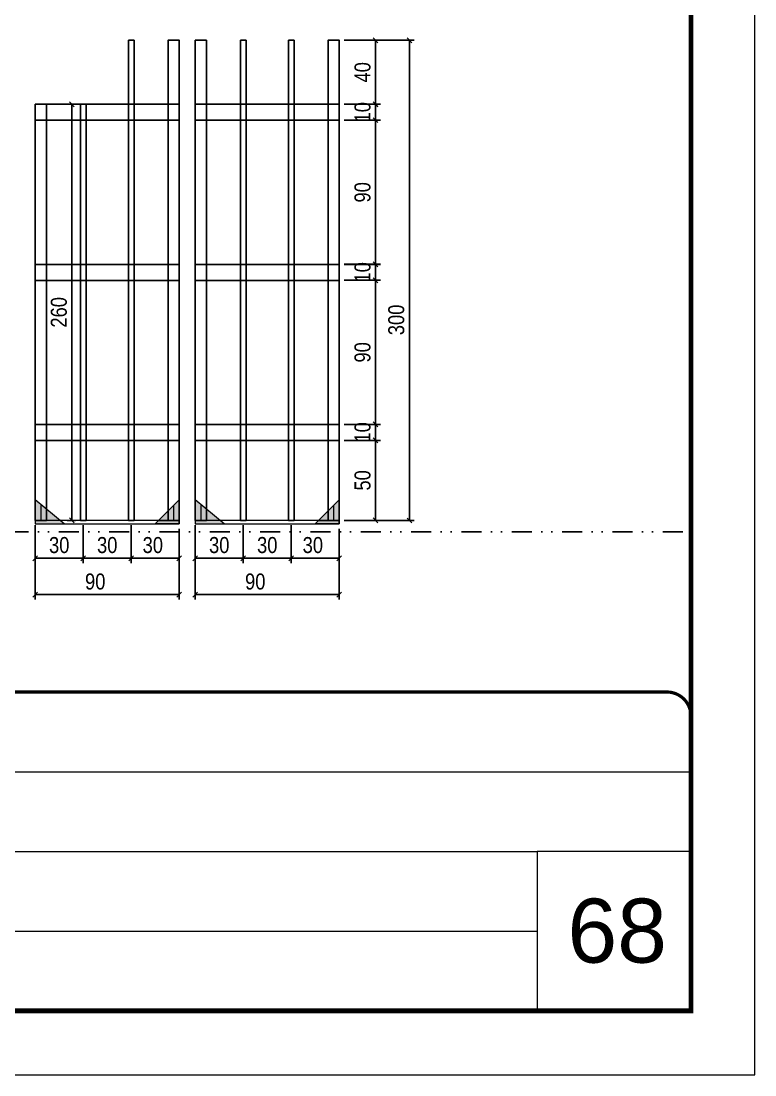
# Model space of a CAD drawing. Extents: x 14400 to 27878, y -21631 to 6985.
# Drawn here: x 20181 to 20640, y -12442 to -11784 of the extents above; entities that cross this region are included whole.
import ezdxf

# ---------------------------------------------------------------- set-up
doc = ezdxf.new("R2010")
doc.units = 0
for name, pattern in [('CONTINUO', [0]), ('DASHED', [0.75, 0.5, -0.25]), ('DIVIDE2', [0.625, 0.25, -0.125, 0, -0.125, 0, -0.125]), ('HIDDEN', [0.375, 0.25, -0.125])]:
    doc.linetypes.add(name, pattern=pattern)
for name, color, linetype, lineweight in [('CARIMBO', 255, 'Continuous', 9), ('Folhas', 255, 'Continuous', 9), ('Madeira', 126, 'Continuous', 18), ('Sarr 2.2x7', 40, 'Continuous', 9), ('SARRAFO DE PRESSAO', 251, 'DASHED', 9)]:
    doc.layers.add(name, color=color, linetype=linetype, lineweight=lineweight)
for name, color, linetype in [('COTA', 241, 'Continuous'), ('Nível', 160, 'Continuous'), ('SARR_2.2x10', 60, 'Continuous'), ('SARR_3.5x7', 81, 'Continuous'), ('SARR_7x7', 40, 'Continuous')]:
    doc.layers.add(name, color=color, linetype=linetype)
doc.styles.add('ARIAL', font='arial.ttf')
doc.styles.add('COTA TECNICA', font='techl___.ttf', dxfattribs={"height": 10})
doc.dimstyles.new('PAINEL', dxfattribs={"dimtxt": 10, "dimasz": 3, "dimexe": 3, "dimexo": 3, "dimgap": 3, "dimtad": 1, "dimdec": 1, "dimzin": 12, "dimdsep": 46, "dimtxsty": 'COTA TECNICA', "dimblk1": 'OBLIQUE', "dimblk2": 'OBLIQUE', "dimsah": 1, "dimcen": 0.9, "dimclrd": 4, "dimclre": 4, "dimclrt": 240, "dimadec": 1, "dimazin": 3, "dimtfac": 1, "dimtdec": 1, "dimtmove": 0, "dimatfit": 3, "dimfxl": 1, "dimtolj": 1, "dimtzin": 12, "dimarcsym": 0})

# ---------------------------------------------------------------- blocks, each defined once
blk = doc.blocks.new('9999999999')
at = {"color": 30, "linetype": 'CONTINUO'}
for p, q in [((98564.56, 34379.64), (99583.98, 34379.64)), ((98564.56, 34329.83), (99487.98, 34329.83)), ((99583.98, 34329.83), (99487.98, 34329.83)), ((99487.98, 34329.83), (99487.98, 34230.21)), ((98564.56, 34280.02), (99487.98, 34280.02))]:
    blk.add_line(p, q, dxfattribs=at)
at = {"color": 30, "linetype": 'CONTINUO', "const_width": 2}
blk.add_lwpolyline([(99583.98, 34230.21), (99583.98, 34414.45, 0.414214), (99568.98, 34429.45), (98228.98, 34429.45, 0.414214), (98213.98, 34414.45), (98213.98, 34245.21, 0.414214), (98228.98, 34230.21), (99583.98, 34230.21)], format="xyb", dxfattribs=at)
at = {"layer": 'Folhas'}
blk.add_lwpolyline([(98138.98, 34190.21), (99623.98, 34190.21), (99623.98, 35240.21), (98138.98, 35240.21)], close=True, dxfattribs=at)
at = {"layer": 'Folhas', "color": 30, "const_width": 3}
blk.add_lwpolyline([(98213.98, 34230.21), (99583.98, 34230.21), (99583.98, 35200.21), (98213.98, 35200.21)], close=True, dxfattribs=at)
blk = doc.blocks.new('_Oblique')
at = {"color": 0, "linetype": 'ByBlock', "lineweight": -2}
blk.add_line((-0.5, -0.5), (0.5, 0.5), dxfattribs=at)
blk = doc.blocks.new('*D4598')
at = {"layer": 'COTA', "color": 4, "lineweight": -2, "transparency": 16777216}
for p, q in [((20290.22, -12114.19), (20290.22, -12145.37)), ((20380.22, -12114.19), (20380.22, -12145.37)), ((20380.22, -12142.37), (20290.22, -12142.37))]:
    blk.add_line(p, q, dxfattribs=at)
at = {"layer": 'Defpoints', "color": 0, "transparency": 16777216}
for p in [(20290.22, -12111.19), (20380.22, -12111.19), (20290.22, -12142.37)]:
    blk.add_point(p, dxfattribs=at)
at = {"layer": 'COTA', "color": 4, "lineweight": -2, "transparency": 16777216, "xscale": 3, "yscale": 3, "zscale": 3, "rotation": 180}
blk.add_blockref('_Oblique', (20290.22, -12142.37), dxfattribs=at)
at = {"layer": 'COTA', "color": 4, "lineweight": -2, "transparency": 16777216, "xscale": 3, "yscale": 3, "zscale": 3}
blk.add_blockref('_Oblique', (20380.22, -12142.37), dxfattribs=at)
at = {"layer": 'COTA', "color": 240, "transparency": 16777216, "insert": (20327.72, -12134.24), "char_height": 10, "attachment_point": 5, "style": 'COTA TECNICA'}
blk.add_mtext('\\A1;90', dxfattribs=at)
blk = doc.blocks.new('*D4599')
at = {"layer": 'COTA', "color": 4, "lineweight": -2, "transparency": 16777216}
for p, q in [((20383.22, -12045.99), (20405.92, -12045.99)), ((20402.92, -12095.99), (20402.92, -12045.99)), ((20383.22, -12095.99), (20405.92, -12095.99))]:
    blk.add_line(p, q, dxfattribs=at)
at = {"layer": 'Defpoints', "color": 0, "transparency": 16777216}
for p in [(20380.22, -12045.99), (20402.92, -12045.99), (20380.22, -12095.99)]:
    blk.add_point(p, dxfattribs=at)
at = {"layer": 'COTA', "color": 4, "lineweight": -2, "transparency": 16777216, "xscale": 3, "yscale": 3, "zscale": 3}
for p, rotation in [((20402.92, -12045.99), 90), ((20402.92, -12095.99), 270)]:
    blk.add_blockref('_Oblique', p, dxfattribs=dict(at, rotation=rotation))
at = {"layer": 'COTA', "color": 240, "transparency": 16777216, "insert": (20394.81, -12070.99), "char_height": 10, "attachment_point": 5, "rotation": 90, "style": 'COTA TECNICA'}
blk.add_mtext('\\A1;50', dxfattribs=at)
blk = doc.blocks.new('*D4600')
at = {"layer": 'COTA', "color": 4, "lineweight": -2, "transparency": 16777216}
for p, q in [((20383.22, -12035.99), (20405.92, -12035.99)), ((20402.92, -12045.99), (20402.92, -12035.99)), ((20383.22, -12045.99), (20405.92, -12045.99))]:
    blk.add_line(p, q, dxfattribs=at)
at = {"layer": 'Defpoints', "color": 0, "transparency": 16777216}
for p in [(20380.22, -12035.99), (20402.92, -12035.99), (20380.22, -12045.99)]:
    blk.add_point(p, dxfattribs=at)
at = {"layer": 'COTA', "color": 4, "lineweight": -2, "transparency": 16777216, "xscale": 3, "yscale": 3, "zscale": 3}
for p, rotation in [((20402.92, -12035.99), 90), ((20402.92, -12045.99), 270)]:
    blk.add_blockref('_Oblique', p, dxfattribs=dict(at, rotation=rotation))
at = {"layer": 'COTA', "color": 240, "transparency": 16777216, "insert": (20394.81, -12040.99), "char_height": 10, "attachment_point": 5, "rotation": 90, "style": 'COTA TECNICA'}
blk.add_mtext('\\A1;10', dxfattribs=at)
blk = doc.blocks.new('*D4601')
at = {"layer": 'COTA', "color": 4, "lineweight": -2, "transparency": 16777216}
for p, q in [((20383.22, -11945.99), (20405.92, -11945.99)), ((20402.92, -12035.99), (20402.92, -11945.99)), ((20383.22, -12035.99), (20405.92, -12035.99))]:
    blk.add_line(p, q, dxfattribs=at)
at = {"layer": 'Defpoints', "color": 0, "transparency": 16777216}
for p in [(20380.22, -11945.99), (20402.92, -11945.99), (20380.22, -12035.99)]:
    blk.add_point(p, dxfattribs=at)
at = {"layer": 'COTA', "color": 4, "lineweight": -2, "transparency": 16777216, "xscale": 3, "yscale": 3, "zscale": 3}
for p, rotation in [((20402.92, -11945.99), 90), ((20402.92, -12035.99), 270)]:
    blk.add_blockref('_Oblique', p, dxfattribs=dict(at, rotation=rotation))
at = {"layer": 'COTA', "color": 240, "transparency": 16777216, "insert": (20394.78, -11990.99), "char_height": 10, "attachment_point": 5, "rotation": 90, "style": 'COTA TECNICA'}
blk.add_mtext('\\A1;90', dxfattribs=at)
blk = doc.blocks.new('*D4602')
at = {"layer": 'COTA', "color": 4, "lineweight": -2, "transparency": 16777216}
for p, q in [((20383.22, -11935.99), (20405.92, -11935.99)), ((20402.92, -11945.99), (20402.92, -11935.99)), ((20383.22, -11945.99), (20405.92, -11945.99))]:
    blk.add_line(p, q, dxfattribs=at)
at = {"layer": 'Defpoints', "color": 0, "transparency": 16777216}
for p in [(20380.22, -11935.99), (20402.92, -11935.99), (20380.22, -11945.99)]:
    blk.add_point(p, dxfattribs=at)
at = {"layer": 'COTA', "color": 4, "lineweight": -2, "transparency": 16777216, "xscale": 3, "yscale": 3, "zscale": 3}
for p, rotation in [((20402.92, -11935.99), 90), ((20402.92, -11945.99), 270)]:
    blk.add_blockref('_Oblique', p, dxfattribs=dict(at, rotation=rotation))
at = {"layer": 'COTA', "color": 240, "transparency": 16777216, "insert": (20394.81, -11940.99), "char_height": 10, "attachment_point": 5, "rotation": 90, "style": 'COTA TECNICA'}
blk.add_mtext('\\A1;10', dxfattribs=at)
blk = doc.blocks.new('*D4603')
at = {"layer": 'COTA', "color": 4, "lineweight": -2, "transparency": 16777216}
for p, q in [((20383.22, -11796.03), (20427.13, -11796.03)), ((20424.13, -12096.03), (20424.13, -11796.03)), ((20383.22, -12096.03), (20427.13, -12096.03))]:
    blk.add_line(p, q, dxfattribs=at)
at = {"layer": 'Defpoints', "color": 0, "transparency": 16777216}
for p in [(20380.22, -11796.03), (20424.13, -11796.03), (20380.22, -12096.03)]:
    blk.add_point(p, dxfattribs=at)
at = {"layer": 'COTA', "color": 4, "lineweight": -2, "transparency": 16777216, "xscale": 3, "yscale": 3, "zscale": 3}
for p, rotation in [((20424.13, -11796.03), 90), ((20424.13, -12096.03), 270)]:
    blk.add_blockref('_Oblique', p, dxfattribs=dict(at, rotation=rotation))
at = {"layer": 'COTA', "color": 240, "transparency": 16777216, "insert": (20415.91, -11970.73), "char_height": 10, "attachment_point": 5, "rotation": 90, "style": 'COTA TECNICA'}
blk.add_mtext('\\A1;300', dxfattribs=at)
blk = doc.blocks.new('*D4604')
at = {"layer": 'COTA', "color": 4, "lineweight": -2, "transparency": 16777216}
for p, q in [((20190.22, -12114.19), (20190.22, -12145.37)), ((20280.22, -12114.19), (20280.22, -12145.37)), ((20280.22, -12142.37), (20190.22, -12142.37))]:
    blk.add_line(p, q, dxfattribs=at)
at = {"layer": 'Defpoints', "color": 0, "transparency": 16777216}
for p in [(20190.22, -12111.19), (20280.22, -12111.19), (20190.22, -12142.37)]:
    blk.add_point(p, dxfattribs=at)
at = {"layer": 'COTA', "color": 4, "lineweight": -2, "transparency": 16777216, "xscale": 3, "yscale": 3, "zscale": 3, "rotation": 180}
blk.add_blockref('_Oblique', (20190.22, -12142.37), dxfattribs=at)
at = {"layer": 'COTA', "color": 4, "lineweight": -2, "transparency": 16777216, "xscale": 3, "yscale": 3, "zscale": 3}
blk.add_blockref('_Oblique', (20280.22, -12142.37), dxfattribs=at)
at = {"layer": 'COTA', "color": 240, "transparency": 16777216, "insert": (20227.72, -12134.24), "char_height": 10, "attachment_point": 5, "style": 'COTA TECNICA'}
blk.add_mtext('\\A1;90', dxfattribs=at)
blk = doc.blocks.new('*D4605')
at = {"layer": 'COTA', "color": 4, "lineweight": -2, "transparency": 16777216}
for p, q in [((20190.22, -12098.99), (20190.22, -12122.69)), ((20220.22, -12098.99), (20220.22, -12122.69)), ((20220.22, -12119.69), (20190.22, -12119.69))]:
    blk.add_line(p, q, dxfattribs=at)
at = {"layer": 'Defpoints', "color": 0, "transparency": 16777216}
for p in [(20190.22, -12095.99), (20220.22, -12095.99), (20190.22, -12119.69)]:
    blk.add_point(p, dxfattribs=at)
at = {"layer": 'COTA', "color": 4, "lineweight": -2, "transparency": 16777216, "xscale": 3, "yscale": 3, "zscale": 3, "rotation": 180}
blk.add_blockref('_Oblique', (20190.22, -12119.69), dxfattribs=at)
at = {"layer": 'COTA', "color": 4, "lineweight": -2, "transparency": 16777216, "xscale": 3, "yscale": 3, "zscale": 3}
blk.add_blockref('_Oblique', (20220.22, -12119.69), dxfattribs=at)
at = {"layer": 'COTA', "color": 240, "transparency": 16777216, "insert": (20205.22, -12111.47), "char_height": 10, "attachment_point": 5, "style": 'COTA TECNICA'}
blk.add_mtext('\\A1;30', dxfattribs=at)
blk = doc.blocks.new('*D4606')
at = {"layer": 'COTA', "color": 4, "lineweight": -2, "transparency": 16777216}
for p, q in [((20250.22, -12098.99), (20250.22, -12122.69)), ((20280.22, -12101.19), (20280.22, -12122.69)), ((20250.22, -12119.69), (20280.22, -12119.69))]:
    blk.add_line(p, q, dxfattribs=at)
at = {"layer": 'Defpoints', "color": 0, "transparency": 16777216}
for p in [(20250.22, -12095.99), (20280.22, -12098.19), (20280.22, -12119.69)]:
    blk.add_point(p, dxfattribs=at)
at = {"layer": 'COTA', "color": 4, "lineweight": -2, "transparency": 16777216, "xscale": 3, "yscale": 3, "zscale": 3, "rotation": 180}
blk.add_blockref('_Oblique', (20250.22, -12119.69), dxfattribs=at)
at = {"layer": 'COTA', "color": 4, "lineweight": -2, "transparency": 16777216, "xscale": 3, "yscale": 3, "zscale": 3}
blk.add_blockref('_Oblique', (20280.22, -12119.69), dxfattribs=at)
at = {"layer": 'COTA', "color": 240, "transparency": 16777216, "insert": (20263.72, -12111.47), "char_height": 10, "attachment_point": 5, "style": 'COTA TECNICA'}
blk.add_mtext('\\A1;30', dxfattribs=at)
blk = doc.blocks.new('*D4607')
at = {"layer": 'COTA', "color": 4, "lineweight": -2, "transparency": 16777216}
for p, q in [((20220.22, -12098.99), (20220.22, -12122.69)), ((20250.22, -12098.99), (20250.22, -12122.69)), ((20220.22, -12119.69), (20250.22, -12119.69))]:
    blk.add_line(p, q, dxfattribs=at)
at = {"layer": 'Defpoints', "color": 0, "transparency": 16777216}
for p in [(20220.22, -12095.99), (20250.22, -12095.99), (20250.22, -12119.69)]:
    blk.add_point(p, dxfattribs=at)
at = {"layer": 'COTA', "color": 4, "lineweight": -2, "transparency": 16777216, "xscale": 3, "yscale": 3, "zscale": 3, "rotation": 180}
blk.add_blockref('_Oblique', (20220.22, -12119.69), dxfattribs=at)
at = {"layer": 'COTA', "color": 4, "lineweight": -2, "transparency": 16777216, "xscale": 3, "yscale": 3, "zscale": 3}
blk.add_blockref('_Oblique', (20250.22, -12119.69), dxfattribs=at)
at = {"layer": 'COTA', "color": 240, "transparency": 16777216, "insert": (20235.22, -12111.47), "char_height": 10, "attachment_point": 5, "style": 'COTA TECNICA'}
blk.add_mtext('\\A1;30', dxfattribs=at)
blk = doc.blocks.new('*D4608')
at = {"layer": 'COTA', "color": 4, "lineweight": -2, "transparency": 16777216}
for p, q in [((20383.22, -11845.99), (20405.92, -11845.99)), ((20402.92, -11936.03), (20402.92, -11845.99)), ((20383.22, -11936.03), (20405.92, -11936.03))]:
    blk.add_line(p, q, dxfattribs=at)
at = {"layer": 'Defpoints', "color": 0, "transparency": 16777216}
for p in [(20380.22, -11845.99), (20402.92, -11845.99), (20380.22, -11936.03)]:
    blk.add_point(p, dxfattribs=at)
at = {"layer": 'COTA', "color": 4, "lineweight": -2, "transparency": 16777216, "xscale": 3, "yscale": 3, "zscale": 3}
for p, rotation in [((20402.92, -11845.99), 90), ((20402.92, -11936.03), 270)]:
    blk.add_blockref('_Oblique', p, dxfattribs=dict(at, rotation=rotation))
at = {"layer": 'COTA', "color": 240, "transparency": 16777216, "insert": (20394.78, -11891.01), "char_height": 10, "attachment_point": 5, "rotation": 90, "style": 'COTA TECNICA'}
blk.add_mtext('\\A1;90', dxfattribs=at)
blk = doc.blocks.new('*D4609')
at = {"layer": 'COTA', "color": 4, "lineweight": -2, "transparency": 16777216}
for p, q in [((20383.22, -11835.99), (20405.92, -11835.99)), ((20402.92, -11845.99), (20402.92, -11835.99)), ((20383.22, -11845.99), (20405.92, -11845.99))]:
    blk.add_line(p, q, dxfattribs=at)
at = {"layer": 'Defpoints', "color": 0, "transparency": 16777216}
for p in [(20380.22, -11835.99), (20402.92, -11835.99), (20380.22, -11845.99)]:
    blk.add_point(p, dxfattribs=at)
at = {"layer": 'COTA', "color": 4, "lineweight": -2, "transparency": 16777216, "xscale": 3, "yscale": 3, "zscale": 3}
for p, rotation in [((20402.92, -11835.99), 90), ((20402.92, -11845.99), 270)]:
    blk.add_blockref('_Oblique', p, dxfattribs=dict(at, rotation=rotation))
at = {"layer": 'COTA', "color": 240, "transparency": 16777216, "insert": (20394.81, -11840.99), "char_height": 10, "attachment_point": 5, "rotation": 90, "style": 'COTA TECNICA'}
blk.add_mtext('\\A1;10', dxfattribs=at)
blk = doc.blocks.new('*D4595')
at = {"layer": 'COTA', "color": 4, "lineweight": -2, "transparency": 16777216}
for p, q in [((20290.22, -12098.99), (20290.22, -12122.69)), ((20320.22, -12098.99), (20320.22, -12122.69)), ((20320.22, -12119.69), (20290.22, -12119.69))]:
    blk.add_line(p, q, dxfattribs=at)
at = {"layer": 'Defpoints', "color": 0, "transparency": 16777216}
for p in [(20290.22, -12095.99), (20320.22, -12095.99), (20290.22, -12119.69)]:
    blk.add_point(p, dxfattribs=at)
at = {"layer": 'COTA', "color": 4, "lineweight": -2, "transparency": 16777216, "xscale": 3, "yscale": 3, "zscale": 3, "rotation": 180}
blk.add_blockref('_Oblique', (20290.22, -12119.69), dxfattribs=at)
at = {"layer": 'COTA', "color": 4, "lineweight": -2, "transparency": 16777216, "xscale": 3, "yscale": 3, "zscale": 3}
blk.add_blockref('_Oblique', (20320.22, -12119.69), dxfattribs=at)
at = {"layer": 'COTA', "color": 240, "transparency": 16777216, "insert": (20305.22, -12111.47), "char_height": 10, "attachment_point": 5, "style": 'COTA TECNICA'}
blk.add_mtext('\\A1;30', dxfattribs=at)
blk = doc.blocks.new('*D4596')
at = {"layer": 'COTA', "color": 4, "lineweight": -2, "transparency": 16777216}
for p, q in [((20350.22, -12098.99), (20350.22, -12122.69)), ((20380.22, -12101.19), (20380.22, -12122.69)), ((20350.22, -12119.69), (20380.22, -12119.69))]:
    blk.add_line(p, q, dxfattribs=at)
at = {"layer": 'Defpoints', "color": 0, "transparency": 16777216}
for p in [(20350.22, -12095.99), (20380.22, -12098.19), (20380.22, -12119.69)]:
    blk.add_point(p, dxfattribs=at)
at = {"layer": 'COTA', "color": 4, "lineweight": -2, "transparency": 16777216, "xscale": 3, "yscale": 3, "zscale": 3, "rotation": 180}
blk.add_blockref('_Oblique', (20350.22, -12119.69), dxfattribs=at)
at = {"layer": 'COTA', "color": 4, "lineweight": -2, "transparency": 16777216, "xscale": 3, "yscale": 3, "zscale": 3}
blk.add_blockref('_Oblique', (20380.22, -12119.69), dxfattribs=at)
at = {"layer": 'COTA', "color": 240, "transparency": 16777216, "insert": (20363.72, -12111.47), "char_height": 10, "attachment_point": 5, "style": 'COTA TECNICA'}
blk.add_mtext('\\A1;30', dxfattribs=at)
blk = doc.blocks.new('*D4597')
at = {"layer": 'COTA', "color": 4, "lineweight": -2, "transparency": 16777216}
for p, q in [((20320.22, -12098.99), (20320.22, -12122.69)), ((20350.22, -12098.99), (20350.22, -12122.69)), ((20320.22, -12119.69), (20350.22, -12119.69))]:
    blk.add_line(p, q, dxfattribs=at)
at = {"layer": 'Defpoints', "color": 0, "transparency": 16777216}
for p in [(20320.22, -12095.99), (20350.22, -12095.99), (20350.22, -12119.69)]:
    blk.add_point(p, dxfattribs=at)
at = {"layer": 'COTA', "color": 4, "lineweight": -2, "transparency": 16777216, "xscale": 3, "yscale": 3, "zscale": 3, "rotation": 180}
blk.add_blockref('_Oblique', (20320.22, -12119.69), dxfattribs=at)
at = {"layer": 'COTA', "color": 4, "lineweight": -2, "transparency": 16777216, "xscale": 3, "yscale": 3, "zscale": 3}
blk.add_blockref('_Oblique', (20350.22, -12119.69), dxfattribs=at)
at = {"layer": 'COTA', "color": 240, "transparency": 16777216, "insert": (20335.22, -12111.47), "char_height": 10, "attachment_point": 5, "style": 'COTA TECNICA'}
blk.add_mtext('\\A1;30', dxfattribs=at)
blk = doc.blocks.new('*D4613')
at = {"layer": 'COTA', "color": 4, "lineweight": -2, "transparency": 16777216}
for p, q in [((20383.22, -11796.03), (20405.92, -11796.03)), ((20402.92, -11836.03), (20402.92, -11796.03)), ((20383.22, -11836.03), (20405.92, -11836.03))]:
    blk.add_line(p, q, dxfattribs=at)
at = {"layer": 'Defpoints', "color": 0, "transparency": 16777216}
for p in [(20380.22, -11796.03), (20402.92, -11796.03), (20380.22, -11836.03)]:
    blk.add_point(p, dxfattribs=at)
at = {"layer": 'COTA', "color": 4, "lineweight": -2, "transparency": 16777216, "xscale": 3, "yscale": 3, "zscale": 3}
for p, rotation in [((20402.92, -11796.03), 90), ((20402.92, -11836.03), 270)]:
    blk.add_blockref('_Oblique', p, dxfattribs=dict(at, rotation=rotation))
at = {"layer": 'COTA', "color": 240, "transparency": 16777216, "insert": (20394.81, -11816.03), "char_height": 10, "attachment_point": 5, "rotation": 90, "style": 'COTA TECNICA'}
blk.add_mtext('\\A1;40', dxfattribs=at)
blk = doc.blocks.new('*D4614')
at = {"layer": 'COTA', "color": 4, "lineweight": -2, "transparency": 16777216}
for p, q in [((20215.47, -11836.03), (20210.14, -11836.03)), ((20213.14, -11836.03), (20213.14, -12095.99)), ((20215.47, -12095.99), (20210.14, -12095.99))]:
    blk.add_line(p, q, dxfattribs=at)
at = {"layer": 'Defpoints', "color": 0, "transparency": 16777216}
for p in [(20218.47, -11836.03), (20213.14, -12095.99), (20218.47, -12095.99)]:
    blk.add_point(p, dxfattribs=at)
at = {"layer": 'COTA', "color": 4, "lineweight": -2, "transparency": 16777216, "xscale": 3, "yscale": 3, "zscale": 3}
for p, rotation in [((20213.14, -11836.03), 90), ((20213.14, -12095.99), 270)]:
    blk.add_blockref('_Oblique', p, dxfattribs=dict(at, rotation=rotation))
at = {"layer": 'COTA', "color": 240, "transparency": 16777216, "insert": (20205.03, -11966.01), "char_height": 10, "attachment_point": 5, "rotation": 90, "style": 'COTA TECNICA'}
blk.add_mtext('\\A1;260', dxfattribs=at)

msp = doc.modelspace()

# ---------------------------------------------------------------- hatches: boundary and pattern name
at = {"layer": 'Madeira'}
h = msp.add_hatch(color=252, dxfattribs=at)
h.dxf.hatch_style = 2
h.paths.add_polyline_path([(20190.22, -12083.19), (20190.22, -12098.19), (20208.22, -12098.19)])
h = msp.add_hatch(color=252, dxfattribs=at)
h.dxf.hatch_style = 2
h.paths.add_polyline_path([(20280.22, -12083.19), (20280.22, -12098.19), (20265.22, -12098.19)])
h = msp.add_hatch(color=252, dxfattribs=at)
h.dxf.hatch_style = 2
h.paths.add_polyline_path([(20290.22, -12083.19), (20290.22, -12098.19), (20308.22, -12098.19)])
h = msp.add_hatch(color=252, dxfattribs=at)
h.dxf.hatch_style = 2
h.paths.add_polyline_path([(20380.22, -12083.19), (20380.22, -12098.19), (20365.22, -12098.19)])

# ---------------------------------------------------------------- linework, layer by layer
at = {"layer": 'Madeira', "color": 1, "linetype": 'HIDDEN'}
for p, q in [((20193.72, -12086.69), (20193.72, -12095.99)), ((20193.72, -12086.69), (20193.72, -12095.99)), ((20276.72, -12086.69), (20276.72, -12095.99)), ((20276.72, -12086.69), (20276.72, -12095.99)), ((20293.72, -12086.69), (20293.72, -12095.99)), ((20293.72, -12086.69), (20293.72, -12095.99)), ((20376.72, -12086.69), (20376.72, -12095.99)), ((20376.72, -12086.69), (20376.72, -12095.99)), ((20197.22, -12090.19), (20197.22, -12095.99)), ((20297.22, -12090.19), (20297.22, -12095.99)), ((20200.05, -12095.99), (20190.22, -12095.99)), ((20200.05, -12095.99), (20190.22, -12095.99)), ((20206.02, -12095.99), (20190.22, -12095.99)), ((20267.42, -12095.99), (20280.22, -12095.99)), ((20270.38, -12095.99), (20280.22, -12095.99)), ((20270.38, -12095.99), (20280.22, -12095.99)), ((20300.05, -12095.99), (20290.22, -12095.99)), ((20300.05, -12095.99), (20290.22, -12095.99)), ((20306.02, -12095.99), (20290.22, -12095.99)), ((20367.42, -12095.99), (20380.22, -12095.99)), ((20370.38, -12095.99), (20380.22, -12095.99)), ((20370.38, -12095.99), (20380.22, -12095.99))]:
    msp.add_line(p, q, dxfattribs=at)
at = {"layer": 'Madeira'}
for p, q in [((20190.22, -12095.99), (20190.22, -12098.19)), ((20190.22, -12095.99), (20190.22, -12098.19)), ((20190.22, -12095.99), (20190.22, -12098.19)), ((20290.22, -12095.99), (20290.22, -12098.19)), ((20290.22, -12095.99), (20290.22, -12098.19)), ((20290.22, -12095.99), (20290.22, -12098.19))]:
    msp.add_line(p, q, dxfattribs=at)
at = {"layer": 'Madeira', "color": 0}
for points in [[(20190.22, -12083.19), (20190.22, -12098.19), (20208.22, -12098.19), (20190.22, -12083.19)], [(20280.22, -12083.19), (20280.22, -12098.19), (20265.22, -12098.19), (20280.22, -12083.19)], [(20290.22, -12083.19), (20290.22, -12098.19), (20308.22, -12098.19), (20290.22, -12083.19)], [(20380.22, -12083.19), (20380.22, -12098.19), (20365.22, -12098.19), (20380.22, -12083.19)]]:
    msp.add_lwpolyline(points, dxfattribs=at)
at = {"layer": 'Nível', "color": 4, "linetype": 'DIVIDE2', "ltscale": 50}
msp.add_line((19229.97, -12103.19), (20599.97, -12103.19), dxfattribs=at)
at = {"layer": 'Sarr 2.2x7'}
for points in [[(20280.22, -12095.99), (20190.22, -12095.99), (20190.22, -12098.19), (20280.22, -12098.19)], [(20380.22, -12095.99), (20290.22, -12095.99), (20290.22, -12098.19), (20380.22, -12098.19)]]:
    msp.add_lwpolyline(points, close=True, dxfattribs=at)
at = {"layer": 'SARR_2.2x10'}
for points in [[(20190.22, -11836.03), (20280.22, -11836.03), (20280.22, -11846.03), (20190.22, -11846.03)], [(20290.22, -11836.03), (20380.22, -11836.03), (20380.22, -11846.03), (20290.22, -11846.03)], [(20190.22, -11936.03), (20280.22, -11936.03), (20280.22, -11946.03), (20190.22, -11946.03)], [(20290.22, -11936.03), (20380.22, -11936.03), (20380.22, -11946.03), (20290.22, -11946.03)], [(20190.22, -12036.03), (20280.22, -12036.03), (20280.22, -12046.03), (20190.22, -12046.03)], [(20290.22, -12036.03), (20380.22, -12036.03), (20380.22, -12046.03), (20290.22, -12046.03)]]:
    msp.add_lwpolyline(points, close=True, dxfattribs=at)
at = {"layer": 'SARR_3.5x7'}
for p, q in [((20248.47, -12095.99), (20248.47, -11796.03)), ((20248.47, -11796.03), (20250.22, -11796.03)), ((20251.97, -11796.03), (20250.22, -11796.03)), ((20251.97, -12095.99), (20251.97, -11796.03)), ((20318.47, -12095.99), (20318.47, -11796.03)), ((20318.47, -11796.03), (20320.22, -11796.03)), ((20321.97, -11796.03), (20320.22, -11796.03)), ((20321.97, -12095.99), (20321.97, -11796.03)), ((20348.47, -12095.99), (20348.47, -11796.03)), ((20348.47, -11796.03), (20350.22, -11796.03)), ((20351.97, -11796.03), (20350.22, -11796.03)), ((20351.97, -12095.99), (20351.97, -11796.03)), ((20218.47, -12095.99), (20218.47, -11836.03)), ((20218.47, -11836.03), (20220.22, -11836.03)), ((20221.97, -11836.03), (20220.22, -11836.03)), ((20221.97, -12095.99), (20221.97, -11836.03)), ((20218.47, -12095.99), (20220.22, -12095.99)), ((20221.97, -12095.99), (20220.22, -12095.99)), ((20248.47, -12095.99), (20250.22, -12095.99)), ((20251.97, -12095.99), (20250.22, -12095.99)), ((20318.47, -12095.99), (20320.22, -12095.99)), ((20321.97, -12095.99), (20320.22, -12095.99)), ((20348.47, -12095.99), (20350.22, -12095.99)), ((20351.97, -12095.99), (20350.22, -12095.99))]:
    msp.add_line(p, q, dxfattribs=at)
at = {"layer": 'SARR_7x7'}
for points in [[(20273.22, -12095.99), (20280.22, -12095.99), (20280.22, -11796.03), (20273.22, -11796.03)], [(20290.22, -12095.99), (20297.22, -12095.99), (20297.22, -11796.03), (20290.22, -11796.03)], [(20373.22, -12095.99), (20380.22, -12095.99), (20380.22, -11796.03), (20373.22, -11796.03)], [(20190.22, -12095.99), (20197.22, -12095.99), (20197.22, -11836.03), (20190.22, -11836.03)]]:
    msp.add_lwpolyline(points, close=True, dxfattribs=at)

# ---------------------------------------------------------------- block references
at = {"layer": 'SARRAFO DE PRESSAO', "color": 6, "linetype": 'ByBlock'}
msp.add_blockref('9999999999', (-78984.01, -46632.68), dxfattribs=at)

# ---------------------------------------------------------------- texts
at = {"layer": 'CARIMBO', "style": 'ARIAL'}
msp.add_text('68', height=40, dxfattribs=at).set_placement((20522.83, -12372.33))

# ---------------------------------------------------------------- dimensions: what is measured, and where the dimension line sits
at = {"layer": 'COTA'}
for base, p1, p2, angle, picture, middle in [((20424.13, -11796.03), (20380.22, -12096.03), (20380.22, -11796.03), 90, '*D4603', (20424.13, -11970.73)), ((20402.92, -11835.99), (20380.22, -11845.99), (20380.22, -11835.99), 90, '*D4609', (20402.92, -11840.99)), ((20402.92, -11935.99), (20380.22, -11945.99), (20380.22, -11935.99), 90, '*D4602', (20402.92, -11940.99)), ((20402.92, -12035.99), (20380.22, -12045.99), (20380.22, -12035.99), 90, '*D4600', (20402.92, -12040.99)), ((20190.22, -12142.37), (20280.22, -12111.19), (20190.22, -12111.19), 180, '*D4604', (20227.72, -12142.37)), ((20290.22, -12142.37), (20380.22, -12111.19), (20290.22, -12111.19), 180, '*D4598', (20327.72, -12142.37))]:
    dim = msp.add_linear_dim(base=base, p1=p1, p2=p2, angle=angle, dimstyle='PAINEL', override={"dimtmove": 1}, dxfattribs=at)
    dim.commit()
    dim.dimension.update_dxf_attribs({"geometry": picture, "text_midpoint": middle, "dimtype": 160})
for base, p1, p2, picture, middle in [((20402.92, -11796.03), (20380.22, -11836.03), (20380.22, -11796.03), '*D4613', (20394.81, -11816.03)), ((20213.14, -12095.99), (20218.47, -11836.03), (20218.47, -12095.99), '*D4614', (20205.03, -11966.01))]:
    dim = msp.add_linear_dim(base=base, p1=p1, p2=p2, angle=90, dimstyle='PAINEL', dxfattribs=at)
    dim.commit()
    dim.dimension.update_dxf_attribs({"geometry": picture, "text_midpoint": middle})
for base, p1, p2, angle, picture, middle in [((20402.92, -11845.99), (20380.22, -11936.03), (20380.22, -11845.99), 90, '*D4608', (20394.78, -11891.01)), ((20402.92, -11945.99), (20380.22, -12035.99), (20380.22, -11945.99), 90, '*D4601', (20394.78, -11990.99)), ((20402.92, -12045.99), (20380.22, -12095.99), (20380.22, -12045.99), 90, '*D4599', (20394.81, -12070.99)), ((20190.22, -12119.69), (20220.22, -12095.99), (20190.22, -12095.99), 180, '*D4605', (20205.22, -12111.47)), ((20290.22, -12119.69), (20320.22, -12095.99), (20290.22, -12095.99), 180, '*D4595', (20305.22, -12111.47))]:
    dim = msp.add_linear_dim(base=base, p1=p1, p2=p2, angle=angle, dimstyle='PAINEL', override={"dimtmove": 1}, dxfattribs=at)
    dim.commit()
    dim.dimension.update_dxf_attribs({"geometry": picture, "text_midpoint": middle})
for base, p1, p2, picture, middle in [((20250.22, -12119.69), (20220.22, -12095.99), (20250.22, -12095.99), '*D4607', (20235.22, -12111.47)), ((20350.22, -12119.69), (20320.22, -12095.99), (20350.22, -12095.99), '*D4597', (20335.22, -12111.47))]:
    dim = msp.add_linear_dim(base=base, p1=p1, p2=p2, dimstyle='PAINEL', override={"dimtmove": 1}, dxfattribs=at)
    dim.commit()
    dim.dimension.update_dxf_attribs({"geometry": picture, "text_midpoint": middle})
for base, p1, p2, picture, middle in [((20280.22, -12119.69), (20250.22, -12095.99), (20280.22, -12098.19), '*D4606', (20263.72, -12119.69)), ((20380.22, -12119.69), (20350.22, -12095.99), (20380.22, -12098.19), '*D4596', (20363.72, -12119.69))]:
    dim = msp.add_linear_dim(base=base, p1=p1, p2=p2, dimstyle='PAINEL', override={"dimtmove": 1}, dxfattribs=at)
    dim.commit()
    dim.dimension.update_dxf_attribs({"geometry": picture, "text_midpoint": middle, "dimtype": 160})

doc.saveas('drawing.dxf')
